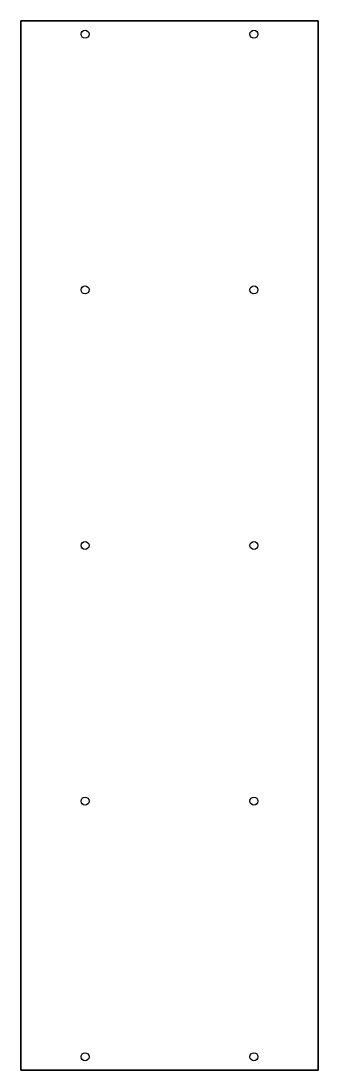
# Model space of a CAD drawing. Extents: x 0 to 186, y 0 to 655.
import ezdxf

# ---------------------------------------------------------------- set-up
doc = ezdxf.new("R2010")
doc.units = 0
for name, color, linetype in [('OUTLINEZ16P5L', 7, 'CONTINUOUS'), ('PART', 7, 'CONTINUOUS'), ('VBOREZ16P7', 7, 'CONTINUOUS')]:
    doc.layers.add(name, color=color, linetype=linetype)

msp = doc.modelspace()

# ---------------------------------------------------------------- linework, layer by layer
at = {"layer": 'OUTLINEZ16P5L'}
msp.add_lwpolyline([(0, 0), (0, 655), (185.5, 655), (185.5, 0)], close=True, dxfattribs=at)
at = {"layer": 'PART'}
msp.add_lwpolyline([(0, 0), (185.5, 0), (185.5, 655), (0, 655)], close=True, dxfattribs=at)
at = {"layer": 'VBOREZ16P7'}
for centre in [(40, 646.75), (145.5, 646.75), (40, 487.13), (145.5, 487.13), (40, 327.5), (145.5, 327.5), (40, 167.88), (145.5, 167.88), (40, 8.25), (145.5, 8.25)]:
    msp.add_circle(centre, 2.5, dxfattribs=at)

doc.saveas('drawing.dxf')
